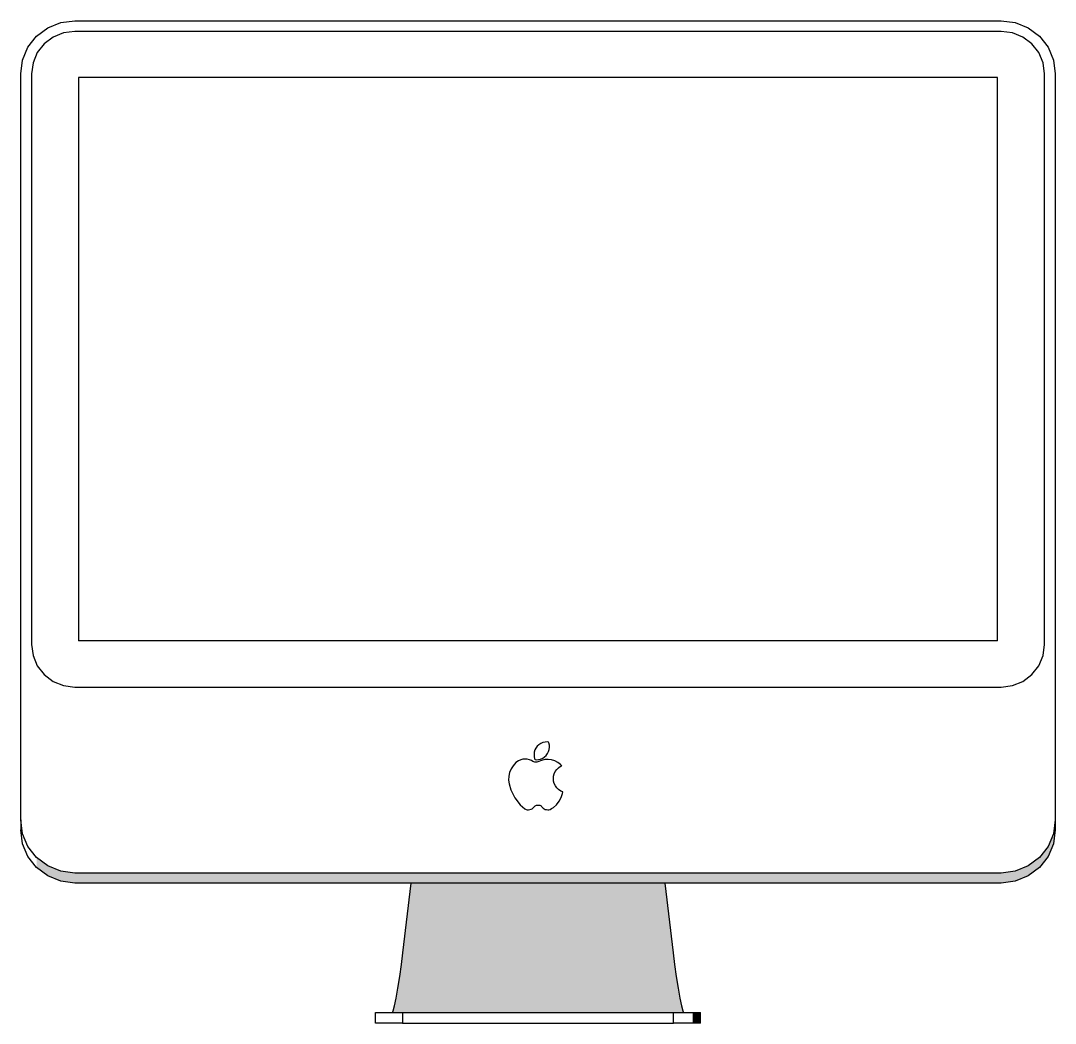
# Model space of a CAD drawing. Header units: millimetres. Extents: x 10441 to 16709, y -1420 to 2160.
# Drawn here: x 11491 to 11976.1, y -160.6 to 309.3 of the extents above; entities that cross this region are included whole.
import ezdxf

# ---------------------------------------------------------------- set-up
doc = ezdxf.new("R2010")
doc.units = ezdxf.units.MM
doc.header["$MEASUREMENT"] = 0
doc.layers.add('Hatch', color=7, linetype='Continuous')

# ---------------------------------------------------------------- blocks, each defined once
blk = doc.blocks.new('mac ele')
at = {"layer": 'Hatch', "linetype": 'Continuous', "lineweight": 0, "ltscale": 10}
for points in [[(241.7, 88.86), (241.7, 84.17), (242.57, 90.62), (242.57, 95.3)], [(239.17, 82.85), (239.17, 78.17), (241.7, 84.17), (241.7, 88.86)], [(235.13, 77.69), (235.13, 73.01), (239.17, 78.17), (239.17, 82.85)], [(-235.13, 77.69), (-235.13, 73.01), (-229.87, 69.05), (-229.87, 73.73)], [(229.87, 73.73), (229.87, 69.05), (235.13, 73.01), (235.13, 77.69)], [(-229.87, 73.73), (-229.87, 69.05), (-223.74, 66.56), (-223.74, 71.24)], [(223.74, 71.24), (223.74, 66.56), (229.87, 69.05), (229.87, 73.73)], [(-223.74, 71.24), (-223.74, 66.56), (-217.17, 65.71), (-217.17, 70.4)], [(-217.17, 70.4), (-217.17, 65.71), (217.17, 65.71), (217.17, 70.4)], [(217.17, 70.4), (217.17, 65.71), (223.74, 66.56), (223.74, 71.24)], [(-59.45, 65.71), (-63.35, 33.01), (63.35, 33.01), (59.45, 65.71)], [(-63.35, 33.01), (-64.05, 27.52), (64.05, 27.52), (63.35, 33.01)], [(-64.05, 27.52), (-64.85, 21.87), (64.85, 21.87), (64.05, 27.52)], [(-64.85, 21.87), (-65.7, 16.49), (65.7, 16.49), (64.85, 21.87)], [(-65.7, 16.49), (-66.52, 11.8), (66.52, 11.8), (65.7, 16.49)], [(-67.26, 8.17), (67.26, 8.17), (66.52, 11.8), (-66.52, 11.8)], [(-67.86, 5.87), (-68.27, 5.08), (68.27, 5.08), (67.86, 5.87)], [(-67.26, 8.17), (-67.86, 5.87), (67.86, 5.87), (67.26, 8.17)], [(72.48, 0), (74.5, 0), (74.5, 5.08), (72.48, 5.08)], [(74.5, 0), (75.77, 0), (75.77, 5.08), (74.5, 5.08)], [(75.77, 0), (76.2, 0), (76.2, 5.08), (75.77, 5.08)]]:
    blk.add_hatch(color=253, dxfattribs=at).paths.add_polyline_path(points)
at = {"ltscale": 10}
for p, q in [((-235.13, 462.6), (-229.87, 466.56)), ((-229.87, 466.56), (-223.74, 469.05)), ((-223.74, 469.05), (-217.17, 469.9)), ((-217.17, 469.9), (217.17, 469.9)), ((217.17, 469.9), (223.74, 469.05)), ((223.74, 469.05), (229.87, 466.56)), ((229.87, 466.56), (235.13, 462.6)), ((-239.17, 457.45), (-235.13, 462.6)), ((-227.33, 462.25), (-231.54, 459.08)), ((-222.43, 464.24), (-227.33, 462.25)), ((-217.17, 464.92), (-222.43, 464.24)), ((217.17, 464.92), (-217.17, 464.92)), ((222.43, 464.24), (217.17, 464.92)), ((227.33, 462.25), (222.43, 464.24)), ((231.54, 459.08), (227.33, 462.25)), ((235.13, 462.6), (239.17, 457.45)), ((-241.7, 451.44), (-239.17, 457.45)), ((-231.54, 459.08), (-234.77, 454.96)), ((234.77, 454.96), (231.54, 459.08)), ((239.17, 457.45), (241.7, 451.44)), ((-242.57, 444.99), (-241.7, 451.44)), ((-234.77, 454.96), (-236.8, 450.15)), ((236.8, 450.15), (234.77, 454.96)), ((241.7, 451.44), (242.57, 444.99)), ((-236.8, 450.15), (-237.49, 444.99)), ((237.49, 444.99), (236.8, 450.15)), ((-242.57, 95.3), (-242.57, 444.99)), ((-237.49, 444.99), (-237.49, 177.49)), ((215.39, 443.25), (-215.39, 443.25)), ((-215.39, 443.25), (-215.39, 179.24)), ((215.39, 179.24), (215.39, 443.25)), ((237.49, 177.49), (237.49, 444.99)), ((242.57, 444.99), (242.57, 95.3)), ((-237.49, 177.49), (-236.8, 172.34)), ((215.39, 179.24), (-215.39, 179.24)), ((236.8, 172.34), (237.49, 177.49)), ((-236.8, 172.34), (-234.77, 167.53)), ((234.77, 167.53), (236.8, 172.34)), ((-234.77, 167.53), (-231.54, 163.41)), ((231.54, 163.41), (234.77, 167.53)), ((-231.54, 163.41), (-227.33, 160.24)), ((-227.33, 160.24), (-222.43, 158.25)), ((222.43, 158.25), (227.33, 160.24)), ((227.33, 160.24), (231.54, 163.41)), ((-222.43, 158.25), (-217.17, 157.57)), ((-217.17, 157.57), (217.17, 157.57)), ((217.17, 157.57), (222.43, 158.25)), ((1.32, 131.16), (0.43, 130.58)), ((2.29, 131.57), (1.32, 131.16)), ((3.33, 131.81), (2.29, 131.57)), ((4.39, 131.88), (3.33, 131.81)), ((4.92, 131.81), (4.39, 131.88)), ((5.09, 131.43), (4.92, 131.81)), ((5.33, 130.42), (5.09, 131.43)), ((-1.75, 127.1), (-1.87, 126.06)), ((-1.45, 128.1), (-1.75, 127.1)), ((-0.97, 129.03), (-1.45, 128.1)), ((-0.34, 129.87), (-0.97, 129.03)), ((0.43, 130.58), (-0.34, 129.87)), ((3.86, 125.58), (4.49, 126.42)), ((4.49, 126.42), (4.97, 127.34)), ((4.97, 127.34), (5.27, 128.35)), ((5.27, 128.35), (5.4, 129.38)), ((5.4, 129.38), (5.33, 130.42)), ((-10.32, 122.16), (-11.63, 120.75)), ((-9.08, 123.03), (-10.32, 122.16)), ((-8.13, 123.48), (-9.08, 123.03)), ((-7.12, 123.76), (-8.13, 123.48)), ((-6.07, 123.86), (-7.12, 123.76)), ((-5.02, 123.78), (-6.07, 123.86)), ((-4, 123.52), (-5.02, 123.78)), ((-3.04, 123.1), (-4, 123.52)), ((-2.4, 122.68), (-3.04, 123.1)), ((-1.94, 122.48), (-2.4, 122.68)), ((-1.46, 122.36), (-1.94, 122.48)), ((-1.87, 126.06), (-1.81, 125.03)), ((-1.81, 125.03), (-1.57, 124.01)), ((-1.57, 124.01), (-1.39, 123.62)), ((-0.97, 122.32), (-1.46, 122.36)), ((-1.39, 123.62), (-0.86, 123.56)), ((-0.48, 122.37), (-0.97, 122.32)), ((-0.86, 123.56), (0.2, 123.63)), ((-0.06, 122.48), (-0.48, 122.37)), ((1.66, 123.25), (-0.06, 122.48)), ((0.2, 123.63), (1.23, 123.87)), ((1.23, 123.87), (2.21, 124.29)), ((3.22, 123.59), (1.66, 123.25)), ((2.21, 124.29), (3.09, 124.86)), ((3.09, 124.86), (3.86, 125.58)), ((4.81, 123.65), (3.22, 123.59)), ((6.39, 123.44), (4.81, 123.65)), ((7.92, 122.97), (6.39, 123.44)), ((9.33, 122.25), (7.92, 122.97)), ((10.6, 121.29), (9.33, 122.25)), ((11.13, 120.72), (10.6, 121.29)), ((-13.34, 117.56), (-13.75, 115.79)), ((-12.63, 119.22), (-13.34, 117.56)), ((-11.63, 120.75), (-12.63, 119.22)), ((7.31, 115.81), (7.61, 116.94)), ((7.61, 116.94), (8.1, 118)), ((8.1, 118), (8.78, 118.96)), ((8.78, 118.96), (9.62, 119.79)), ((9.62, 119.79), (10.6, 120.47)), ((10.6, 120.47), (11.13, 120.72)), ((-13.75, 115.79), (-13.83, 113.98)), ((-13.83, 113.98), (-13.6, 112.19)), ((-13.6, 112.19), (-12.72, 109.44)), ((7.21, 114.64), (7.31, 115.81)), ((7.32, 113.48), (7.21, 114.64)), ((7.63, 112.36), (7.32, 113.48)), ((8.14, 111.3), (7.63, 112.36)), ((-12.75, 109.44), (-10.84, 105.71)), ((-12.72, 109.44), (-12.75, 109.44)), ((8.83, 110.35), (8.14, 111.3)), ((9.68, 109.53), (8.83, 110.35)), ((10.66, 108.86), (9.68, 109.53)), ((11.57, 108.47), (10.66, 108.86)), ((10.86, 105.78), (11.46, 107.66)), ((11.46, 107.66), (11.57, 108.47)), ((-10.84, 105.71), (-8.3, 102.37)), ((-8.3, 102.37), (-6.15, 100.45)), ((-1.76, 101.52), (-1.33, 101.96)), ((-1.33, 101.96), (-1.07, 102.11)), ((-1.07, 102.11), (-0.78, 102.22)), ((-0.78, 102.22), (-0.47, 102.27)), ((-0.47, 102.27), (0, 102.25)), ((0, 102.25), (0.3, 102.28)), ((0.3, 102.28), (0.61, 102.26)), ((0.61, 102.26), (0.91, 102.17)), ((0.91, 102.17), (1.45, 101.86)), ((7.25, 101.14), (8.72, 102.47)), ((8.72, 102.47), (9.94, 104.04)), ((9.94, 104.04), (10.86, 105.78)), ((-6.15, 100.45), (-5.6, 100.23)), ((-5.6, 100.23), (-5.02, 100.11)), ((-5.02, 100.11), (-4.42, 100.08)), ((-4.42, 100.08), (-3.83, 100.15)), ((-3.83, 100.15), (-3.26, 100.33)), ((-3.26, 100.33), (-2.73, 100.59)), ((-2.73, 100.59), (-2.25, 100.95)), ((-2.25, 100.95), (-1.76, 101.52)), ((1.45, 101.86), (1.68, 101.65)), ((1.68, 101.65), (1.93, 101.28)), ((1.93, 101.28), (2.36, 100.87)), ((2.36, 100.87), (2.84, 100.53)), ((2.84, 100.53), (3.38, 100.28)), ((3.38, 100.28), (3.96, 100.13)), ((3.96, 100.13), (4.55, 100.07)), ((4.55, 100.07), (5.15, 100.12)), ((5.15, 100.12), (5.72, 100.27)), ((5.72, 100.27), (6.4, 100.61)), ((6.4, 100.61), (7.25, 101.14)), ((-241.7, 88.86), (-242.57, 95.3)), ((-242.57, 95.3), (-242.57, 90.62)), ((242.57, 95.3), (241.7, 88.86)), ((242.57, 95.3), (242.57, 90.62)), ((-241.7, 84.17), (-242.57, 90.62)), ((-239.17, 82.85), (-241.7, 88.86)), ((241.7, 88.86), (239.17, 82.85)), ((242.57, 90.62), (241.7, 84.17)), ((-239.17, 78.17), (-241.7, 84.17)), ((-235.13, 77.69), (-239.17, 82.85)), ((239.17, 82.85), (235.13, 77.69)), ((241.7, 84.17), (239.17, 78.17)), ((-235.13, 73.01), (-239.17, 78.17)), ((-229.87, 73.73), (-235.13, 77.69)), ((235.13, 77.69), (229.87, 73.73)), ((239.17, 78.17), (235.13, 73.01)), ((-229.87, 69.05), (-235.13, 73.01)), ((-223.74, 71.24), (-229.87, 73.73)), ((229.87, 73.73), (223.74, 71.24)), ((235.13, 73.01), (229.87, 69.05)), ((-223.74, 66.56), (-229.87, 69.05)), ((-217.17, 70.4), (-223.74, 71.24)), ((217.17, 70.4), (-217.17, 70.4)), ((223.74, 71.24), (217.17, 70.4)), ((229.87, 69.05), (223.74, 66.56)), ((-217.17, 65.71), (-223.74, 66.56)), ((217.17, 65.71), (-217.17, 65.71)), ((-63.35, 33.01), (-59.45, 65.71)), ((59.45, 65.71), (63.35, 33.01)), ((223.74, 66.56), (217.17, 65.71)), ((-64.05, 27.52), (-63.35, 33.01)), ((63.35, 33.01), (64.05, 27.52)), ((-64.85, 21.87), (-64.05, 27.52)), ((64.05, 27.52), (64.85, 21.87)), ((-65.7, 16.49), (-64.85, 21.87)), ((64.85, 21.87), (65.7, 16.49)), ((-66.52, 11.8), (-65.7, 16.49)), ((65.7, 16.49), (66.52, 11.8)), ((-67.26, 8.17), (-66.52, 11.8)), ((66.52, 11.8), (67.26, 8.17)), ((-76.2, 5.08), (-75.77, 5.08)), ((-76.2, 0), (-76.2, 5.08)), ((-75.77, 5.08), (-74.5, 5.08)), ((-74.5, 5.08), (-72.48, 5.08)), ((-72.48, 5.08), (-69.85, 5.08)), ((-69.85, 5.08), (-66.79, 5.08)), ((-68.27, 5.08), (-67.86, 5.87)), ((-67.86, 5.87), (-67.26, 8.17)), ((-66.79, 5.08), (-63.5, 5.08)), ((-63.5, 5.08), (63.5, 5.08)), ((-63.5, 5.08), (-63.5, 0)), ((63.5, 5.08), (66.79, 5.08)), ((63.5, 0), (63.5, 5.08)), ((66.79, 5.08), (69.85, 5.08)), ((67.26, 8.17), (67.86, 5.87)), ((67.86, 5.87), (68.27, 5.08)), ((69.85, 5.08), (72.48, 5.08)), ((72.48, 5.08), (74.5, 5.08)), ((74.5, 5.08), (75.77, 5.08)), ((75.77, 5.08), (76.2, 5.08)), ((76.2, 0), (76.2, 5.08)), ((-75.77, 0), (-76.2, 0)), ((-74.5, 0), (-75.77, 0)), ((-72.48, 0), (-74.5, 0)), ((-69.85, 0), (-72.48, 0)), ((-66.79, 0), (-69.85, 0)), ((-63.5, 0), (-66.79, 0)), ((-63.5, 0), (63.5, 0)), ((66.79, 0), (63.5, 0)), ((69.85, 0), (66.79, 0)), ((72.48, 0), (69.85, 0)), ((74.5, 0), (72.48, 0)), ((75.77, 0), (74.5, 0)), ((76.2, 0), (75.77, 0))]:
    blk.add_line(p, q, dxfattribs=at)

msp = doc.modelspace()

# ---------------------------------------------------------------- block references
msp.add_blockref('mac ele', (11733.54, -160.56))

doc.saveas('drawing.dxf')
